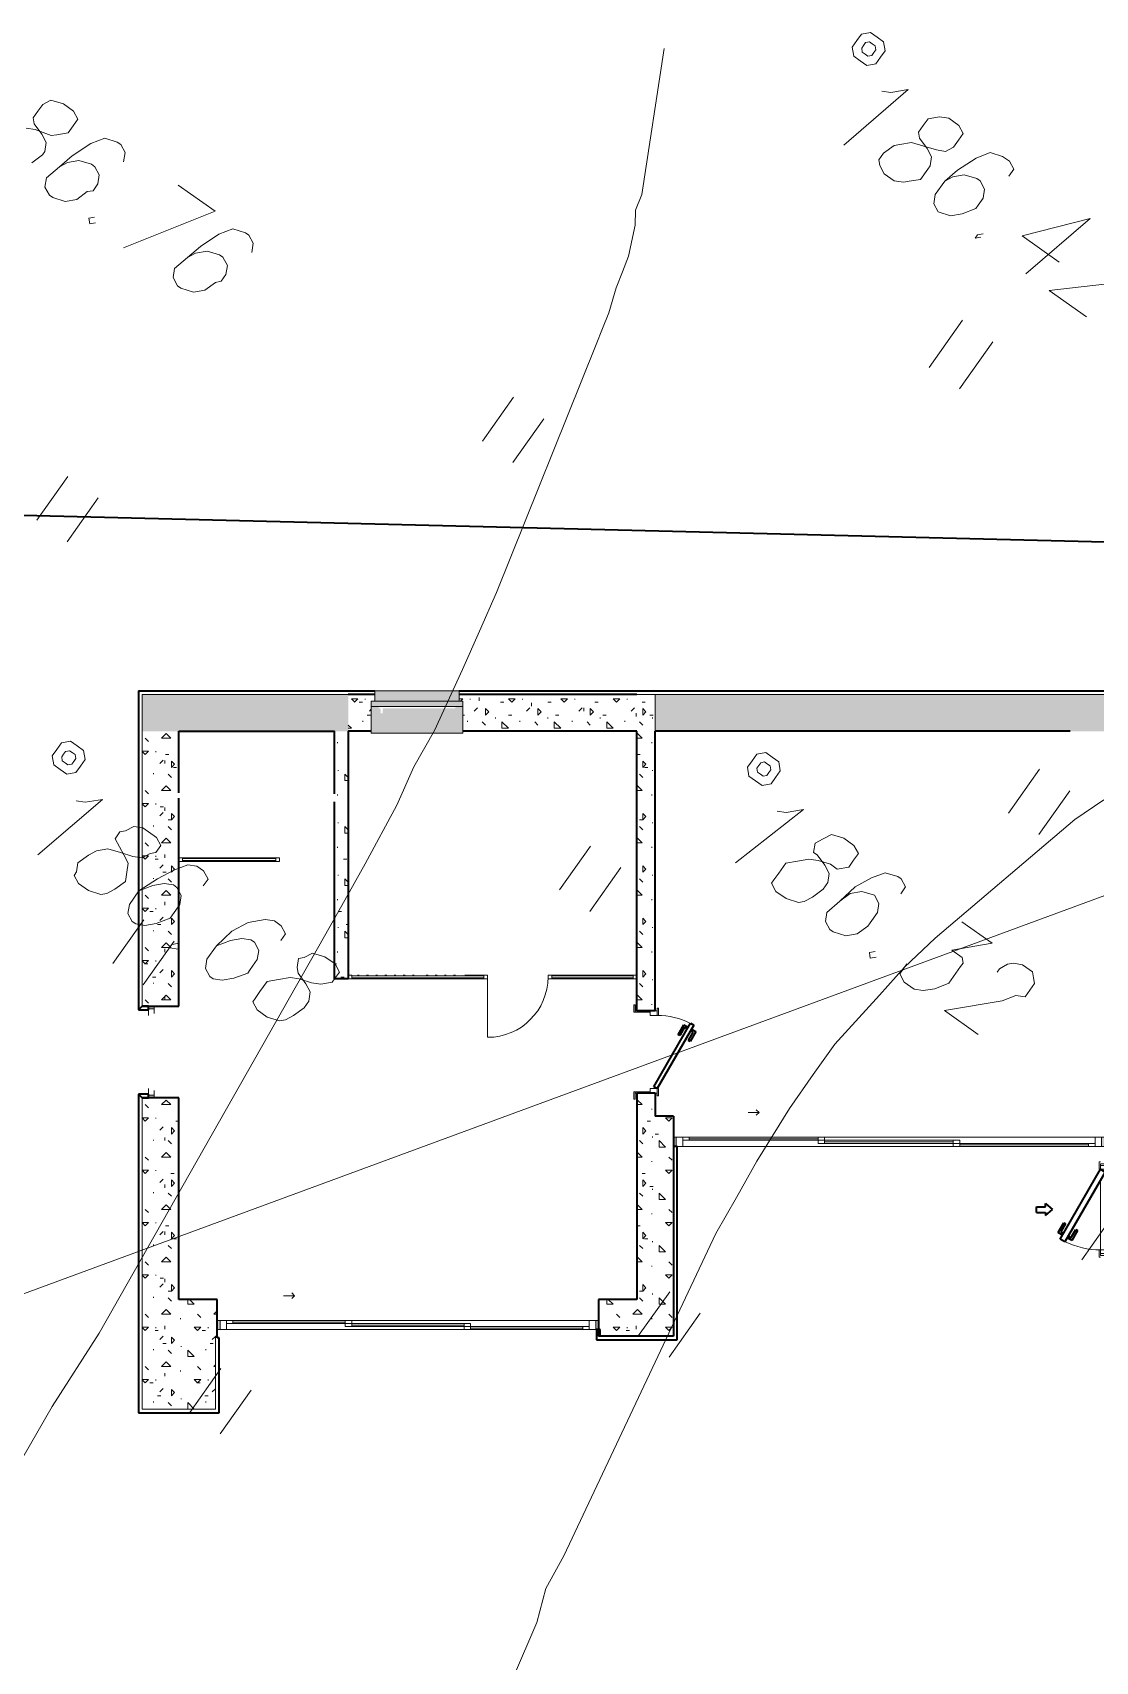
# Model space of a CAD drawing. Header units: millimetres. Extents: x -45570 to 57695, y -24100 to 57483.
# Drawn here: x 5736 to 17336, y 21249 to 39026 of the extents above; entities that cross this region are included whole.
import ezdxf

# ---------------------------------------------------------------- set-up
doc = ezdxf.new("R2010")
doc.units = ezdxf.units.MM
for name, color, linetype, lineweight in [('A-DOOR', 8, 'Continuous', 9), ('A-GLAZ', 8, 'Continuous', 9), ('A-GLAZ-CURT', 8, 'Continuous', 9), ('A-GLAZ-CWMG', 8, 'Continuous', 9), ('A-WALL', 8, 'Continuous', 18), ('A-WALL-PATT', 8, 'Continuous', 9), ('НВК_ГП', 8, 'Continuous', 18), ('НВК_граница', 6, 'Continuous', 35), ('НВК_топо', 9, 'Continuous', 9)]:
    doc.layers.add(name, color=color, linetype=linetype, lineweight=lineweight)
pattern_1 = [(0, (0, 0), (571.5, 571.5), [71.437, -500.062]), (90, (0, 0), (-571.5, 571.5), [71.437, -500.062]), (135, (71.44, 0), (-571.501, 0), [101.028, -707.195]), (0, (71.44, 321.47), (571.5, 571.5), [71.437, -500.062]), (45, (107.16, 285.75), (0, 571.501), [50.514, -757.709]), (135, (107.16, 285.75), (-571.501, 0), [50.514, -757.709]), (0, (285.75, 464.34), (571.5, 571.5), [101.028, -470.472]), (45, (285.75, 464.34), (0, 571.501), [71.437, -736.786]), (135, (386.78, 464.34), (-571.501, 0), [71.437, -736.786]), (90, (392.9, 142.9), (-571.5, 571.5), [71.437, -500.062]), (45, (392.9, 142.88), (0, 571.501), [50.514, -757.709]), (135, (428.62, 178.6), (-571.501, 0), [50.514, -757.709]), (0, (71.44, 142.9), (571.5, 571.5), [35.719, -478.631]), (0, (500.06, 285.75), (571.5, 571.5), [35.719, -478.631]), (90, (321.47, 357.2), (-571.5, 571.5), [35.719, -478.631]), (135, (392.9, 35.7), (-571.501, 0), [50.514, -757.709]), (135, (142.88, 428.62), (-571.501, 0), [50.514, -757.709]), (45, (267.9, 187.52), (0, 571.501), [50.514, -757.709]), (90, (196.45, 71.44), (-571.5, 571.5), [8.93, -562.57]), (90, (223.24, 312.54), (-571.5, 571.5), [8.93, -562.57]), (90, (491.13, 410.77), (-571.5, 571.5), [8.93, -562.57]), (90, (500.06, 107.16), (-571.5, 571.5), [8.93, -562.57])]

# ---------------------------------------------------------------- blocks, each defined once
blk = doc.blocks.new('ТОПО')
at = {"layer": 'НВК_граница'}
blk.add_line((26654, 33235), (-2375, 33955), dxfattribs=at)
blk.add_line((26654, 33235), (-2375, 33955), dxfattribs=at)
at = {"layer": 'НВК_топо'}
for p, q in [((12385, 37259), (12630, 38853)), ((15293, 38403), (14589, 37798)), ((15105, 38371), (15293, 38403)), ((5847, 38241), (5795, 38167)), ((5936, 38288), (5847, 38241)), ((6073, 38247), (5936, 38288)), ((6183, 38169), (6073, 38247)), ((15005, 38386), (15105, 38371)), ((5795, 38167), (5743, 38094)), ((5743, 38094), (5754, 38031)), ((6179, 38007), (6231, 38080)), ((6231, 38080), (6183, 38169)), ((15509, 38085), (15457, 38011)), ((15635, 38106), (15509, 38085)), ((15735, 38091), (15635, 38106)), ((15845, 38013), (15735, 38091)), ((5665, 37983), (5765, 37968)), ((5754, 38031), (5838, 37916)), ((5765, 37968), (5938, 37901)), ((5838, 37916), (5886, 37827)), ((5938, 37901), (6001, 37911)), ((6001, 37911), (6126, 37933)), ((6126, 37933), (6179, 38007)), ((6525, 37872), (6373, 37814)), ((6661, 37831), (6525, 37872)), ((15457, 38011), (15405, 37938)), ((15405, 37938), (15416, 37875)), ((15416, 37875), (15500, 37760)), ((15840, 37850), (15893, 37924)), ((15893, 37924), (15845, 38013)), ((5845, 37691), (5730, 37606)), ((5871, 37728), (5845, 37691)), ((5886, 37827), (5871, 37728)), ((6373, 37814), (6169, 37682)), ((6698, 37805), (6661, 37831)), ((6746, 37716), (6698, 37805)), ((6730, 37616), (6746, 37716)), ((14972, 37637), (15024, 37711)), ((15024, 37711), (15139, 37795)), ((15139, 37795), (15201, 37806)), ((15201, 37806), (15327, 37827)), ((15327, 37827), (15464, 37786)), ((15464, 37786), (15600, 37745)), ((15500, 37760), (15548, 37671)), ((15600, 37745), (15700, 37729)), ((15700, 37729), (15788, 37777)), ((15788, 37777), (15840, 37850)), ((16187, 37716), (16035, 37657)), ((16323, 37674), (16187, 37716)), ((6029, 37561), (5888, 37439)), ((6169, 37682), (6029, 37561)), ((6117, 37608), (6029, 37561)), ((6243, 37630), (6117, 37608)), ((6379, 37588), (6243, 37630)), ((6416, 37562), (6379, 37588)), ((6464, 37473), (6416, 37562)), ((14982, 37574), (14972, 37637)), ((15030, 37485), (14982, 37574)), ((15507, 37535), (15428, 37424)), ((15533, 37571), (15507, 37535)), ((15548, 37671), (15533, 37571)), ((15831, 37526), (15691, 37404)), ((16035, 37657), (15831, 37526)), ((16397, 37622), (16323, 37674)), ((16392, 37460), (16444, 37534)), ((16444, 37534), (16397, 37622)), ((5888, 37439), (5872, 37340)), ((5872, 37340), (5920, 37251)), ((6396, 37300), (6449, 37374)), ((6449, 37374), (6464, 37473)), ((7324, 37362), (7728, 37076)), ((15140, 37407), (15030, 37485)), ((15240, 37392), (15140, 37407)), ((15303, 37403), (15240, 37392)), ((15428, 37424), (15303, 37403)), ((15691, 37404), (15586, 37257)), ((15779, 37452), (15691, 37404)), ((15905, 37473), (15779, 37452)), ((16041, 37432), (15905, 37473)), ((16078, 37406), (16041, 37432)), ((16126, 37317), (16078, 37406)), ((5920, 37251), (5957, 37225)), ((5957, 37225), (6093, 37184)), ((6093, 37184), (6219, 37205)), ((6219, 37205), (6334, 37290)), ((6334, 37290), (6396, 37300)), ((12318, 37086), (12385, 37259)), ((15586, 37257), (15571, 37158)), ((15571, 37158), (15619, 37069)), ((16058, 37144), (16111, 37218)), ((16111, 37218), (16126, 37317)), ((6413, 37012), (6351, 37001)), ((6351, 37001), (6361, 36939)), ((7728, 37076), (6729, 36678)), ((12313, 36923), (12318, 37086)), ((15619, 37069), (15755, 37027)), ((15755, 37027), (15881, 37049)), ((15881, 37049), (16032, 37107)), ((16032, 37107), (16058, 37144)), ((17280, 36998), (16537, 36806)), ((16575, 36392), (17280, 36998)), ((6361, 36939), (6424, 36949)), ((7771, 36824), (7568, 36692)), ((7923, 36883), (7771, 36824)), ((8059, 36841), (7923, 36883)), ((8096, 36815), (8059, 36841)), ((8144, 36726), (8096, 36815)), ((12241, 36587), (12313, 36923)), ((16049, 36819), (16023, 36782)), ((16112, 36830), (16049, 36819)), ((16537, 36806), (16941, 36519)), ((7568, 36692), (7427, 36571)), ((7641, 36640), (7515, 36619)), ((7777, 36599), (7641, 36640)), ((8128, 36627), (8144, 36726)), ((16023, 36782), (16086, 36793)), ((7286, 36450), (7270, 36351)), ((7427, 36571), (7286, 36450)), ((7515, 36619), (7427, 36571)), ((7814, 36573), (7777, 36599)), ((7862, 36484), (7814, 36573)), ((7847, 36385), (7862, 36484)), ((12174, 36414), (12241, 36587)), ((7270, 36351), (7318, 36262)), ((7617, 36216), (7732, 36300)), ((7732, 36300), (7795, 36311)), ((7795, 36311), (7847, 36385)), ((12107, 36241), (12174, 36414)), ((17435, 36280), (16833, 36210)), ((7318, 36262), (7355, 36236)), ((7355, 36236), (7491, 36194)), ((7491, 36194), (7617, 36216)), ((12024, 35968), (12107, 36241)), ((16833, 36210), (17237, 35923)), ((11957, 35795), (12024, 35968)), ((11889, 35622), (11957, 35795)), ((15521, 35371), (15886, 35886)), ((10801, 32914), (11889, 35622)), ((15853, 35136), (16217, 35652)), ((10647, 34568), (10986, 35047)), ((10978, 34334), (11317, 34812)), ((5784, 33703), (6122, 34182)), ((6115, 33469), (6453, 33947)), ((10614, 32494), (10801, 32914)), ((10428, 32074), (10614, 32494)), ((-1199, 22743), (24866, 32347)), ((10122, 31407), (10428, 32074)), ((9898, 31013), (10122, 31407)), ((9711, 30593), (9898, 31013)), ((16387, 30507), (16725, 30986)), ((6499, 30657), (5795, 30052)), ((6211, 30640), (6311, 30625)), ((6311, 30625), (6499, 30657)), ((9368, 29952), (9711, 30593)), ((16718, 30273), (17056, 30751)), ((17110, 30437), (17429, 30653)), ((14149, 30545), (13408, 29965)), ((13861, 30528), (13961, 30512)), ((13961, 30512), (14149, 30545)), ((15586, 29142), (17110, 30437)), ((6689, 30302), (6637, 30228)), ((6637, 30228), (6685, 30139)), ((6752, 30313), (6689, 30302)), ((6841, 30360), (6752, 30313)), ((6941, 30345), (6841, 30360)), ((7088, 30241), (6941, 30345)), ((7135, 30152), (7088, 30241)), ((14365, 30226), (14277, 30178)), ((14454, 30273), (14365, 30226)), ((14591, 30232), (14454, 30273)), ((14701, 30154), (14591, 30232)), ((6230, 29964), (6345, 30049)), ((6345, 30049), (6434, 30096)), ((6434, 30096), (6559, 30118)), ((6559, 30118), (6696, 30077)), ((6685, 30139), (6733, 30051)), ((6696, 30077), (6832, 30035)), ((6733, 30051), (6780, 29962)), ((6932, 30020), (7021, 30068)), ((7021, 30068), (7083, 30078)), ((7083, 30078), (7135, 30152)), ((11486, 29668), (11825, 30147)), ((14277, 30178), (14261, 30079)), ((14261, 30079), (14298, 30053)), ((14298, 30053), (14382, 29938)), ((14697, 29992), (14749, 30065)), ((14749, 30065), (14701, 30154)), ((6215, 29865), (6230, 29964)), ((6780, 29962), (6765, 29862)), ((6832, 30035), (6932, 30020)), ((7278, 29885), (7100, 29790)), ((7430, 29944), (7278, 29885)), ((7529, 29928), (7430, 29944)), ((7603, 29876), (7529, 29928)), ((7651, 29787), (7603, 29876)), ((9145, 29558), (9368, 29952)), ((11817, 29434), (12156, 29912)), ((13880, 29852), (13958, 29962)), ((13958, 29962), (14084, 29984)), ((14084, 29984), (14209, 30005)), ((14209, 30005), (14309, 29990)), ((14309, 29990), (14445, 29949)), ((14382, 29938), (14430, 29849)), ((14445, 29949), (14519, 29897)), ((14519, 29897), (14644, 29918)), ((14644, 29918), (14697, 29992)), ((6189, 29828), (6215, 29865)), ((6236, 29739), (6189, 29828)), ((6347, 29661), (6236, 29739)), ((6750, 29762), (6635, 29678)), ((6765, 29862), (6750, 29762)), ((7100, 29790), (6897, 29658)), ((7048, 29717), (6897, 29658)), ((7174, 29738), (7048, 29717)), ((7274, 29723), (7174, 29738)), ((7310, 29697), (7274, 29723)), ((7358, 29608), (7310, 29697)), ((7599, 29714), (7651, 29787)), ((13802, 29741), (13828, 29778)), ((13849, 29653), (13802, 29741)), ((13828, 29778), (13880, 29852)), ((14415, 29749), (14363, 29676)), ((14430, 29849), (14415, 29749)), ((14714, 29704), (14547, 29546)), ((14891, 29799), (14714, 29704)), ((15043, 29857), (14891, 29799)), ((15179, 29816), (15043, 29857)), ((15216, 29790), (15179, 29816)), ((15212, 29627), (15264, 29701)), ((15264, 29701), (15216, 29790)), ((6483, 29620), (6347, 29661)), ((6546, 29631), (6483, 29620)), ((6635, 29678), (6546, 29631)), ((6793, 29511), (6777, 29412)), ((6897, 29658), (6793, 29511)), ((7343, 29508), (7358, 29608)), ((8921, 29164), (9145, 29558)), ((13960, 29574), (13849, 29653)), ((14096, 29533), (13960, 29574)), ((14159, 29544), (14096, 29533)), ((14248, 29591), (14159, 29544)), ((14363, 29676), (14248, 29591)), ((14547, 29546), (14406, 29424)), ((14661, 29630), (14547, 29546)), ((14787, 29651), (14661, 29630)), ((14924, 29610), (14787, 29651)), ((14971, 29521), (14924, 29610)), ((14956, 29422), (14971, 29521)), ((6612, 28866), (6950, 29344)), ((6777, 29412), (6825, 29323)), ((7087, 29303), (7239, 29361)), ((7239, 29361), (7265, 29398)), ((7265, 29398), (7343, 29508)), ((8276, 29345), (8088, 29313)), ((8376, 29330), (8276, 29345)), ((14406, 29424), (14390, 29325)), ((14878, 29311), (14956, 29422)), ((6462, 24831), (8921, 29164)), ((6825, 29323), (6862, 29297)), ((6862, 29297), (6961, 29281)), ((6961, 29281), (7087, 29303)), ((7910, 29217), (7743, 29060)), ((8088, 29313), (7910, 29217)), ((8449, 29278), (8376, 29330)), ((8445, 29115), (8497, 29189)), ((8497, 29189), (8449, 29278)), ((14390, 29325), (14438, 29236)), ((14438, 29236), (14475, 29210)), ((14475, 29210), (14611, 29169)), ((14611, 29169), (14737, 29190)), ((14737, 29190), (14852, 29275)), ((14852, 29275), (14878, 29311)), ((15878, 29321), (16209, 29087)), ((6943, 28632), (7282, 29110)), ((7256, 29073), (7230, 29036)), ((7230, 29036), (7329, 29021)), ((7318, 29084), (7256, 29073)), ((7743, 29060), (7639, 28912)), ((7895, 29118), (7743, 29060)), ((8020, 29139), (7895, 29118)), ((8120, 29124), (8020, 29139)), ((8157, 29098), (8120, 29124)), ((8204, 29009), (8157, 29098)), ((8189, 28910), (8204, 29009)), ((8791, 28980), (8702, 28933)), ((8927, 28939), (8791, 28980)), ((14931, 28997), (14869, 28986)), ((14869, 28986), (14879, 28924)), ((15252, 28826), (15586, 29142)), ((16209, 29087), (15770, 29011)), ((15770, 29011), (15880, 28933)), ((7639, 28912), (7623, 28813)), ((7623, 28813), (7671, 28724)), ((8085, 28762), (8111, 28799)), ((8111, 28799), (8189, 28910)), ((8639, 28922), (8624, 28822)), ((8624, 28822), (8635, 28760)), ((8702, 28933), (8639, 28922)), ((9038, 28861), (8927, 28939)), ((9085, 28772), (9038, 28861)), ((14879, 28924), (14942, 28934)), ((14981, 28521), (15252, 28826)), ((15226, 28789), (15278, 28862)), ((15865, 28834), (15787, 28723)), ((15891, 28870), (15865, 28834)), ((15880, 28933), (15891, 28870)), ((16263, 28773), (16289, 28809)), ((16289, 28809), (16378, 28857)), ((16378, 28857), (16441, 28868)), ((16441, 28868), (16541, 28852)), ((16541, 28852), (16651, 28774)), ((7671, 28724), (7708, 28698)), ((7708, 28698), (7807, 28683)), ((7807, 28683), (7933, 28704)), ((7933, 28704), (8085, 28762)), ((8217, 28559), (8295, 28669)), ((8295, 28669), (8420, 28691)), ((8420, 28691), (8546, 28712)), ((8546, 28712), (8646, 28697)), ((8635, 28760), (8719, 28645)), ((8646, 28697), (8782, 28656)), ((8719, 28645), (8767, 28556)), ((8782, 28656), (8882, 28640)), ((8882, 28640), (9007, 28662)), ((9007, 28662), (9033, 28699)), ((9033, 28699), (9085, 28772)), ((15200, 28752), (15226, 28789)), ((15247, 28663), (15200, 28752)), ((15358, 28585), (15247, 28663)), ((15735, 28650), (15583, 28591)), ((15787, 28723), (15735, 28650)), ((16672, 28649), (16620, 28575)), ((16651, 28774), (16662, 28711)), ((16662, 28711), (16672, 28649)), ((8139, 28448), (8165, 28485)), ((8186, 28359), (8139, 28448)), ((8165, 28485), (8217, 28559)), ((8752, 28456), (8699, 28383)), ((8767, 28556), (8752, 28456)), ((14491, 27984), (14981, 28521)), ((15457, 28570), (15358, 28585)), ((15583, 28591), (15457, 28570)), ((16317, 28458), (15689, 28351)), ((16469, 28517), (16317, 28458)), ((16568, 28501), (16469, 28517)), ((16620, 28575), (16568, 28501)), ((8296, 28281), (8186, 28359)), ((8433, 28240), (8296, 28281)), ((8585, 28298), (8496, 28251)), ((8699, 28383), (8585, 28298)), ((15689, 28351), (16057, 28091)), ((8496, 28251), (8433, 28240)), ((14256, 27653), (14491, 27984)), ((13996, 27285), (14256, 27653)), ((13642, 26707), (13996, 27285)), ((13419, 26313), (13642, 26707)), ((13195, 25919), (13419, 26313)), ((17189, 25633), (17527, 26111)), ((11534, 22402), (13195, 25919)), ((12351, 24805), (12690, 25283)), ((12683, 24570), (13021, 25049)), ((5952, 24032), (6462, 24831)), ((7451, 23966), (7790, 24444)), ((7782, 23731), (8121, 24210)), ((5479, 23208), (5952, 24032)), ((11337, 22044), (11534, 22402)), ((11239, 21672), (11337, 22044)), ((10985, 21079), (11239, 21672))]:
    blk.add_line(p, q, dxfattribs=at)
for points in [[(14733, 38938), (14682, 38867), (14699, 38768), (14770, 38718)], [(14953, 38976), (14882, 39026), (14783, 39009), (14733, 38938)], [(14990, 38756), (15041, 38827), (15024, 38925), (14953, 38976)], [(14770, 38718), (14842, 38668), (14940, 38685), (14990, 38756)], [(14806, 38886), (14785, 38855), (14792, 38813), (14823, 38792)], [(14901, 38902), (14870, 38924), (14828, 38916), (14806, 38886)], [(14823, 38792), (14853, 38770), (14895, 38777), (14917, 38808)], [(14917, 38808), (14938, 38838), (14931, 38880), (14901, 38902)], [(6222, 31240), (6151, 31291), (6052, 31274), (6002, 31203)], [(6002, 31203), (5951, 31131), (5968, 31033), (6039, 30983)], [(6075, 31150), (6054, 31120), (6061, 31078), (6091, 31056)], [(6170, 31167), (6139, 31188), (6097, 31181), (6075, 31150)], [(6186, 31072), (6207, 31103), (6200, 31145), (6170, 31167)], [(6259, 31020), (6310, 31091), (6293, 31190), (6222, 31240)], [(13809, 31117), (13738, 31167), (13639, 31150), (13589, 31079)], [(13846, 30897), (13897, 30968), (13880, 31066), (13809, 31117)], [(6039, 30983), (6111, 30932), (6209, 30949), (6259, 31020)], [(6091, 31056), (6122, 31035), (6164, 31042), (6186, 31072)], [(13589, 31079), (13539, 31008), (13555, 30910), (13626, 30859)], [(13662, 31027), (13641, 30997), (13648, 30954), (13679, 30933)], [(13757, 31043), (13726, 31065), (13684, 31057), (13662, 31027)], [(13679, 30933), (13709, 30911), (13751, 30918), (13773, 30949)], [(13773, 30949), (13794, 30979), (13787, 31022), (13757, 31043)], [(13626, 30859), (13698, 30809), (13796, 30826), (13846, 30897)]]:
    blk.add_lwpolyline(points, dxfattribs=at)
blk = doc.blocks.new('INT 19 Дверь межкомнатная одностворчатая - 900 х 2370 _800_ Глухое Л-НАР-2537697-Планировочное решение')
at = {"layer": 'A-DOOR', "lineweight": 35}
for p, q in [((-250, 495), (-222, 543)), ((-222, 543), (-114, 480)), ((-313, 485), (-293, 520)), ((380, 85), (-313, 485)), ((-297, 413), (-270, 460)), ((-189, 350), (-297, 413)), ((-293, 520), (400, 120)), ((-252, 450), (-270, 420)), ((-270, 420), (-179, 368)), ((-215, 515), (-232, 485)), ((-124, 463), (-215, 515)), ((-179, 368), (-189, 350)), ((-114, 480), (-124, 463)), ((400, 120), (380, 85))]:
    blk.add_line(p, q, dxfattribs=at)
at = {"layer": 'A-DOOR'}
for p, q in [((-400, 135), (-480, 135)), ((-480, 135), (-480, 120)), ((-480, 120), (-400, 120)), ((-400, 120), (-450, 120)), ((-450, 120), (-450, 100)), ((-435, 45), (-450, 45)), ((-450, 45), (-400, 45)), ((-435, -120), (-435, 45)), ((-400, 120), (-400, 135)), ((-400, 45), (-400, 120)), ((480, 135), (400, 135)), ((400, 135), (400, 120)), ((400, 120), (480, 120)), ((450, 120), (400, 120)), ((400, 120), (400, 45)), ((400, 45), (450, 45)), ((450, 45), (435, 45)), ((435, 45), (435, -120)), ((450, 100), (450, 120)), ((480, 120), (480, 135)), ((-435, -120), (-515, -120)), ((-515, -120), (-515, -135)), ((-515, -135), (-435, -135)), ((-450, -100), (-450, -120)), ((-450, -120), (-435, -120)), ((-435, -135), (-435, -120)), ((435, -120), (450, -120)), ((515, -120), (435, -120)), ((435, -120), (435, -135)), ((435, -135), (515, -135)), ((450, -120), (450, -100)), ((515, -135), (515, -120))]:
    blk.add_line(p, q, dxfattribs=at)
blk.add_arc((400, 120), 800, 152.873, 180, dxfattribs=at)
blk = doc.blocks.new('Прямоугольный импост - Прямоугольный импост чёрный-2615209-Планировочное решение')
at = {"layer": 'A-GLAZ-CWMG', "lineweight": 20}
for p, q in [((-40, 20), (0, 20)), ((-40, -20), (-40, 20)), ((0, 20), (0, -20)), ((0, -20), (-40, -20))]:
    blk.add_line(p, q, dxfattribs=at)
blk = doc.blocks.new('Системная панель - С остеклением-2654727-Планировочное решение')
at = {"layer": 'A-GLAZ-CURT'}
for p, q in [((510, 10), (-510, 10)), ((-510, 10), (-510, -10)), ((510, -10), (510, 10)), ((-510, -10), (510, -10))]:
    blk.add_line(p, q, dxfattribs=at)
blk = doc.blocks.new('Прямоугольный импост - Прямоугольный импост чёрный-2654726-Планировочное решение')
at = {"layer": 'A-GLAZ-CWMG'}
for p, q in [((2408, 9693), (3428, 9693)), ((2408, 9653), (3428, 9653))]:
    blk.add_line(p, q, dxfattribs=at)
blk = doc.blocks.new('Прямоугольный импост - Прямоугольный импост чёрный-2615211-Планировочное решение')
at = {"layer": 'A-GLAZ-CWMG', "lineweight": 20}
for p, q in [((0, 20), (-40, 20)), ((-40, 20), (-40, -20)), ((0, -20), (0, 20)), ((-40, -20), (0, -20))]:
    blk.add_line(p, q, dxfattribs=at)
blk = doc.blocks.new('Системная панель - С остеклением-2842995-Планировочное решение')
at = {"layer": 'A-GLAZ-CURT'}
for p, q in [((445, 10), (-445, 10)), ((-445, 10), (-445, -10)), ((445, -10), (445, 10)), ((-445, -10), (445, -10))]:
    blk.add_line(p, q, dxfattribs=at)
blk = doc.blocks.new('Прямоугольный импост - Прямоугольный импост чёрный-2616527-Планировочное решение')
at = {"layer": 'A-GLAZ-CWMG'}
for p, q in [((6438, 8413), (7328, 8413)), ((6438, 8373), (7328, 8373))]:
    blk.add_line(p, q, dxfattribs=at)
blk = doc.blocks.new('Прямоугольный импост - Прямоугольный импост чёрный-2616538-Планировочное решение')
at = {"layer": 'A-GLAZ-CWMG', "lineweight": 20}
for p, q in [((-40, 20), (0, 20)), ((-40, -20), (-40, 20)), ((0, 20), (0, -20)), ((0, -20), (-40, -20))]:
    blk.add_line(p, q, dxfattribs=at)
blk = doc.blocks.new('Системная панель - С остеклением-2842997-Планировочное решение')
at = {"layer": 'A-GLAZ-CURT'}
for p, q in [((720, 10), (-720, 10)), ((-720, 10), (-720, -10)), ((720, -10), (720, 10)), ((-720, -10), (720, -10))]:
    blk.add_line(p, q, dxfattribs=at)
blk = doc.blocks.new('Прямоугольный импост - Прямоугольный импост чёрный-2616275-Планировочное решение')
at = {"layer": 'A-GLAZ-CWMG'}
for p, q in [((4258, 8373), (5698, 8373)), ((4318, 8413), (4338, 8413)), ((4418, 8413), (4438, 8413)), ((4518, 8413), (4538, 8413)), ((4618, 8413), (4638, 8413)), ((4718, 8413), (4738, 8413)), ((4818, 8413), (4838, 8413)), ((4918, 8413), (4938, 8413)), ((5068, 8413), (5088, 8413)), ((5168, 8413), (5188, 8413)), ((5268, 8413), (5288, 8413)), ((5368, 8413), (5388, 8413)), ((5468, 8413), (5469, 8413)), ((5489, 8413), (5698, 8413))]:
    blk.add_line(p, q, dxfattribs=at)
blk = doc.blocks.new('Прямоугольный импост - Прямоугольный импост чёрный-2616512-Планировочное решение')
at = {"layer": 'A-GLAZ-CWMG', "lineweight": 20}
for p, q in [((-20, 20), (20, 20)), ((-20, -20), (-20, 20)), ((20, 20), (20, -20)), ((20, -20), (-20, -20))]:
    blk.add_line(p, q, dxfattribs=at)
blk = doc.blocks.new('Дверь-Витраж-Одинарная-Остекление - Дверь-Витраж-Одинарная-Остекление-2616588-Планировочное решение')
at = {"layer": 'A-DOOR', "lineweight": 20}
blk.add_line((330, 20), (330, 660), dxfattribs=at)
at = {"layer": 'A-DOOR'}
blk.add_arc((330, 0), 660, 90, 180, dxfattribs=at)
blk = doc.blocks.new('Прямоугольный импост - Прямоугольный импост чёрный-2616543-Планировочное решение')
at = {"layer": 'A-GLAZ-CWMG', "lineweight": 20}
for p, q in [((0, 20), (-40, 20)), ((-40, 20), (-40, -20)), ((0, -20), (0, 20)), ((-40, -20), (0, -20))]:
    blk.add_line(p, q, dxfattribs=at)
blk = doc.blocks.new('INT 20 Окно раздвижное 3ст - INT 20 Окно раздвижное 3ст 4160-2750-2859542-Планировочное решение')
at = {"layer": 'A-GLAZ'}
h = blk.add_hatch(color=256, dxfattribs=at)
h.paths.add_polyline_path([(-2060, 130), (-2080, 130), (-2080, 30), (-2050, 30), (-2050, 130)])
h.paths.add_polyline_path([(2050, 130), (2050, 30), (2080, 30), (2080, 130)])
for p, q in [((-2080, 30), (-2050, 30)), ((-2050, 130), (-2060, 130)), ((-1980, 130), (-2050, 130)), ((-2050, 130), (-2050, 30)), ((-1980, 130), (-2050, 130)), ((-2050, 130), (-2050, 30)), ((-2050, 30), (613, 30)), ((-2050, 30), (-1980, 30)), ((-1910, 130), (-1980, 130)), ((-1980, 130), (-1980, 97)), ((-1980, 97), (-1910, 97)), ((-1980, 30), (-1980, 97)), ((-1910, 97), (-1910, 130)), ((-683, 130), (-1910, 130)), ((-1910, 130), (-1910, 97)), ((-1910, 113), (-683, 113)), ((-1910, 97), (-683, 97)), ((-613, 130), (-683, 130)), ((-683, 130), (-683, 97)), ((-683, 97), (-683, 130)), ((-613, 97), (-683, 97)), ((-683, 97), (-683, 63)), ((-683, 97), (-613, 97)), ((-683, 63), (-613, 63)), ((-613, 97), (-613, 130)), ((2050, 130), (-613, 130)), ((-613, 63), (-613, 97)), ((613, 97), (-613, 97)), ((-613, 97), (-613, 63)), ((-613, 80), (613, 80)), ((-613, 63), (613, 63)), ((683, 97), (613, 97)), ((613, 97), (613, 63)), ((613, 63), (613, 97)), ((613, 63), (683, 63)), ((683, 63), (613, 63)), ((613, 63), (613, 30)), ((613, 30), (683, 30)), ((683, 63), (683, 97)), ((683, 30), (683, 63)), ((1910, 63), (683, 63)), ((683, 63), (683, 30)), ((683, 47), (1910, 47)), ((683, 30), (1910, 30)), ((1980, 63), (1910, 63)), ((1910, 63), (1910, 30)), ((1910, 30), (1910, 63)), ((1910, 30), (1980, 30)), ((1980, 130), (1980, 63)), ((2050, 130), (1980, 130)), ((1980, 30), (1980, 63)), ((1980, 30), (2050, 30)), ((1980, 30), (2050, 30)), ((2050, 30), (2050, 130)), ((2050, 30), (2050, 130)), ((2080, 130), (2050, 130)), ((2050, 30), (2080, 30))]:
    blk.add_line(p, q, dxfattribs=at)
at = {"layer": 'A-GLAZ', "lineweight": 9}
for q in [(1267, -210), (1267, -270), (1357, -240)]:
    blk.add_line((1237, -240), q, dxfattribs=at)
blk = doc.blocks.new('INT 20 Окно раздвижное 3ст - INT 20 Окно раздвижное 3ст 4700-2750-2859571-Планировочное решение')
at = {"layer": 'A-GLAZ'}
h = blk.add_hatch(color=256, dxfattribs=at)
h.paths.add_polyline_path([(-2350, 130), (-2350, 30), (-2320, 30), (-2320, 130)])
h.paths.add_polyline_path([(2350, 130), (2320, 130), (2320, 30), (2350, 30)])
for p, q in [((-2320, 130), (-2350, 130)), ((-2350, 30), (-2320, 30)), ((-2250, 130), (-2320, 130)), ((-2320, 130), (-2320, 30)), ((-2250, 130), (-2320, 130)), ((-2320, 130), (-2320, 30)), ((-2320, 30), (703, 30)), ((-2320, 30), (-2250, 30)), ((-2180, 130), (-2250, 130)), ((-2250, 130), (-2250, 97)), ((-2250, 97), (-2180, 97)), ((-2250, 30), (-2250, 97)), ((-2180, 97), (-2180, 130)), ((-773, 130), (-2180, 130)), ((-2180, 130), (-2180, 97)), ((-2180, 113), (-773, 113)), ((-2180, 97), (-773, 97)), ((-703, 130), (-773, 130)), ((-773, 130), (-773, 97)), ((-773, 97), (-773, 130)), ((-703, 97), (-773, 97)), ((-773, 97), (-773, 63)), ((-773, 97), (-703, 97)), ((-773, 63), (-703, 63)), ((-703, 97), (-703, 130)), ((2310, 130), (-703, 130)), ((-703, 63), (-703, 97)), ((703, 97), (-703, 97)), ((-703, 97), (-703, 63)), ((-703, 80), (703, 80)), ((-703, 63), (703, 63)), ((773, 97), (703, 97)), ((703, 97), (703, 63)), ((703, 63), (703, 97)), ((703, 63), (773, 63)), ((773, 63), (703, 63)), ((703, 63), (703, 30)), ((703, 30), (773, 30)), ((773, 63), (773, 97)), ((773, 30), (773, 63)), ((2180, 63), (773, 63)), ((773, 63), (773, 30)), ((773, 47), (2180, 47)), ((773, 30), (2180, 30)), ((2250, 63), (2180, 63)), ((2180, 63), (2180, 30)), ((2180, 30), (2180, 63)), ((2180, 30), (2250, 30)), ((2250, 130), (2250, 63)), ((2310, 130), (2250, 130)), ((2250, 30), (2250, 63)), ((2250, 30), (2320, 30)), ((2250, 30), (2320, 30)), ((2320, 30), (2320, 130)), ((2320, 30), (2320, 130)), ((2320, 30), (2350, 30))]:
    blk.add_line(p, q, dxfattribs=at)
at = {"layer": 'A-GLAZ', "lineweight": 9}
for q in [(1447, -210), (1447, -270), (1537, -240)]:
    blk.add_line((1417, -240), q, dxfattribs=at)
blk = doc.blocks.new('INT 20 Окно Прямоугольник 1ст - INT 20 Окно Прямоугольник 1ст 800-500h-2859707-Планировочное решение')
at = {"layer": 'A-GLAZ'}
blk.add_hatch(color=256, dxfattribs=at).paths.add_polyline_path([(500, 70), (500, 130), (-500, 130), (-500, 70), (138, 70)])
for p, q in [((-500, 130), (500, 130)), ((-500, 70), (-500, 130)), ((500, 70), (-500, 70)), ((500, 130), (500, 70))]:
    blk.add_line(p, q, dxfattribs=at)
blk = doc.blocks.new('INT 20 Подоконник - Подоконник внутри-2828784-Планировочное решение')
at = {"layer": 'A-GLAZ'}
blk.add_hatch(color=256, dxfattribs=at).paths.add_polyline_path([(450, -290), (450, 0), (370, 0), (370, -20), (-420, -20), (-420, -30), (-425, -30), (-425, -75), (-445, -75), (-445, -30), (-450, -30), (-450, -20), (-470, -20), (-470, 0), (-550, 0), (-550, -290), (88, -290)])
for p, q in [((-550, 0), (-550, -280)), ((450, -280), (450, 0)), ((-550, -280), (-550, -290)), ((-550, -290), (450, -290)), ((450, -290), (450, -280))]:
    blk.add_line(p, q, dxfattribs=at)
blk = doc.blocks.new('INT 20 Подоконник - Подоконник снаружи-2855549-Планировочное решение')
at = {"layer": 'A-GLAZ'}
blk.add_hatch(color=256, dxfattribs=at).paths.add_polyline_path([(-510, 0), (410, 0), (410, 110), (-510, 110), (-510, 100)])
for p, q in [((410, 110), (-510, 110)), ((-510, 110), (-510, 100)), ((-510, 100), (-510, 0)), ((410, 100), (410, 110)), ((410, 0), (410, 100))]:
    blk.add_line(p, q, dxfattribs=at)
blk = doc.blocks.new('INT 20 Окно Прямоугольник 1ст - INT 20 Окно Прямоугольник 1ст 800-2750h-V6-Планировочное решение')
at = {"layer": 'A-GLAZ'}
h = blk.add_hatch(color=256, dxfattribs=at)
h.paths.add_polyline_path([(-500, 130), (-500, 70), (-470, 70), (-470, 130)])
h.paths.add_polyline_path([(470, 70), (500, 70), (500, 130), (470, 130)])
for p, q in [((-500, 70), (-470, 70)), ((-470, 130), (-470, 70)), ((-470, 70), (-420, 70)), ((-400, 130), (-460, 130)), ((460, 130), (400, 130)), ((420, 70), (470, 70)), ((470, 70), (470, 130)), ((470, 70), (500, 70))]:
    blk.add_line(p, q, dxfattribs=at)
blk = doc.blocks.new('INT 20 Откосы окон снаружи Прямоугольник - INT 20 Откосы окон снаружи Прямоугольник-2855585-Планировочное решение')
at = {"layer": 'A-WALL', "lineweight": 35}
for p, q in [((-477, 30), (-517, -10)), ((-477, -80), (-477, 30)), ((483, -10), (443, 30)), ((443, 30), (443, -80)), ((-517, -10), (-517, -80)), ((-517, -80), (-477, -80)), ((443, -80), (483, -80)), ((483, -80), (483, -10))]:
    blk.add_line(p, q, dxfattribs=at)
blk = doc.blocks.new('INT 19 Дверь входная одностворчатая с остеклением - 1000 х 2480 ОС-Сверху-2841500-Планировочное решение')
at = {"layer": 'A-DOOR', "lineweight": 35}
for p, q in [((-30, 940), (-30, 842)), ((-30, 940), (0, 940)), ((0, 940), (30, 940)), ((30, 940), (30, 842)), ((-65, 842), (0, 764)), ((-30, 842), (-65, 842)), ((65, 842), (0, 764)), ((30, 842), (65, 842)), ((-352, 628), (-322, 680)), ((410, 188), (-352, 628)), ((-336, 555), (-309, 603)), ((-228, 493), (-336, 555)), ((-322, 680), (440, 240)), ((-291, 593), (-309, 563)), ((-309, 563), (-218, 510)), ((-279, 655), (-251, 703)), ((-244, 675), (-261, 645)), ((-251, 703), (-143, 640)), ((-153, 623), (-244, 675)), ((-143, 640), (-153, 623)), ((-218, 510), (-228, 493)), ((440, 240), (410, 188))]:
    blk.add_line(p, q, dxfattribs=at)
at = {"layer": 'A-DOOR'}
for p, q in [((-440, 255), (-520, 255)), ((-520, 255), (-520, 240)), ((-500, 240), (-480, 240)), ((-500, 240), (-500, 160)), ((-500, 240), (-480, 240)), ((-480, 160), (-480, 240)), ((-480, 240), (-440, 240)), ((-440, 240), (-480, 240)), ((-480, 240), (-480, 160)), ((-440, 240), (-440, 255)), ((-440, 180), (-440, 240)), ((-440, 240), (320, 240)), ((-420, 180), (-440, 180)), ((-420, 160), (-420, 180)), ((-420, 180), (420, 180)), ((440, 180), (420, 180)), ((420, 180), (420, 160)), ((520, 255), (440, 255)), ((440, 255), (440, 240)), ((480, 240), (440, 240)), ((480, 240), (440, 240)), ((440, 240), (440, 180)), ((480, 240), (500, 240)), ((480, 240), (500, 240)), ((480, 160), (480, 240)), ((480, 160), (480, 240)), ((500, 240), (500, 160)), ((520, 240), (520, 255)), ((-500, 160), (-480, 160)), ((-480, 160), (-500, 160)), ((-440, 160), (-480, 160)), ((-480, 160), (-420, 160)), ((-470, -220), (-470, 160)), ((-420, 160), (420, 160)), ((420, 160), (480, 160)), ((440, 160), (480, 160)), ((470, 160), (470, -220)), ((480, 160), (500, 160)), ((500, 160), (480, 160)), ((-548, -220), (-550, -220)), ((-550, -235), (-548, -235)), ((-470, -220), (-530, -220)), ((-530, -235), (-470, -235)), ((-500, -200), (-500, -220)), ((-500, -220), (-470, -220)), ((-470, -235), (-470, -220)), ((470, -220), (500, -220)), ((550, -220), (470, -220)), ((470, -220), (470, -235)), ((470, -235), (550, -235)), ((500, -220), (500, -200)), ((550, -235), (550, -220))]:
    blk.add_line(p, q, dxfattribs=at)
blk.add_arc((440, 240), 880, 153.9137, 180, dxfattribs=at)
blk = doc.blocks.new('БАНЯ_АР')
at = {"layer": 'A-WALL-PATT', "lineweight": 9}
h = blk.add_hatch(dxfattribs=at)
h.set_pattern_fill('FP_1', color=256, style=0, pattern_type=2)
h.set_pattern_definition(pattern_1)
h.paths.add_polyline_path([(14393, 11073), (17868, 11073), (17868, 11473), (12868, 11473), (12868, 11073), (14315, 11073)])
h.paths.add_polyline_path([(12668, 11073), (12668, 11473), (7568, 11473), (7568, 11073), (12598, 11073)])
h.paths.add_polyline_path([(4218, 11073), (4218, 11473), (1968, 11473), (1968, 11073), (4068, 11073)])
h = blk.add_hatch(dxfattribs=at)
h.set_pattern_fill('FP_3', color=256, style=0, pattern_type=2)
h.set_pattern_definition([(0, (0, 0), (571.5, 571.5), [71.437, -500.062]), (90, (0, 0), (-571.5, 571.5), [71.437, -500.062]), (135, (71.44, 0), (-571.501, 0), [101.028, -707.195]), (0, (71.44, 321.47), (571.5, 571.5), [71.437, -500.062]), (45, (107.16, 285.75), (0, 571.501), [50.514, -757.71]), (135, (107.16, 285.75), (-571.501, 0), [50.514, -757.71]), (0, (285.75, 464.34), (571.5, 571.5), [101.028, -470.472]), (45, (285.75, 464.34), (0, 571.501), [71.438, -736.786]), (135, (386.78, 464.34), (-571.501, 0), [71.437, -736.786]), (90, (392.9, 142.9), (-571.5, 571.5), [71.437, -500.062]), (45, (392.9, 142.88), (0, 571.501), [50.514, -757.71]), (135, (428.62, 178.6), (-571.501, 0), [50.514, -757.71]), (0, (71.44, 142.9), (571.5, 571.5), [35.72, -478.63]), (0, (500.06, 285.75), (571.5, 571.5), [35.72, -478.63]), (90, (321.47, 357.2), (-571.5, 571.5), [35.72, -478.63]), (135, (392.9, 35.7), (-571.501, 0), [50.514, -757.71]), (135, (142.88, 428.62), (-571.501, 0), [50.514, -757.71]), (45, (267.9, 187.52), (0, 571.501), [50.514, -757.71]), (90, (196.45, 71.44), (-571.5, 571.5), [8.93, -562.57]), (90, (223.24, 312.54), (-571.5, 571.5), [8.93, -562.57]), (90, (491.13, 410.77), (-571.5, 571.5), [8.93, -562.57]), (90, (500.06, 107.16), (-571.5, 571.5), [8.93, -562.57])])
h.paths.add_polyline_path([(7368, 11073), (7368, 11473), (5428, 11473), (5428, 11403), (5468, 11403), (5468, 11073), (6354, 11073)])
h.paths.add_polyline_path([(4218, 11073), (4468, 11073), (4468, 11403), (4508, 11403), (4508, 11473), (4218, 11473), (4218, 11343)])
h = blk.add_hatch(dxfattribs=at)
h.set_pattern_fill('FP_1', color=256, style=0, pattern_type=2)
h.set_pattern_definition(pattern_1)
h.paths.add_polyline_path([(7568, 6473), (7568, 7123), (7368, 7123), (7368, 6473)])
h.paths.add_polyline_path([(7368, 8023), (7568, 8023), (7568, 11473), (7368, 11473), (7368, 8127)])
h = blk.add_hatch(dxfattribs=at)
h.set_pattern_fill('FP_1', color=256, style=0, pattern_type=2)
h.set_pattern_definition(pattern_1)
h.paths.add_polyline_path([(1968, 4473), (2368, 4473), (2368, 7073), (1968, 7073), (1968, 4653)])
h.paths.add_polyline_path([(2368, 8073), (2368, 11073), (1968, 11073), (1968, 8073)])
h = blk.add_hatch(dxfattribs=at)
h.set_pattern_fill('FP_1', color=256, style=0, pattern_type=2)
h.set_pattern_definition(pattern_1)
h.paths.add_polyline_path([(4218, 8373), (4218, 11073), (4068, 11073), (4068, 10389), (4084, 10359), (4068, 10304), (4068, 8373)])
h = blk.add_hatch(dxfattribs=at)
h.set_pattern_fill('FP_1', color=256, style=0, pattern_type=2)
h.set_pattern_definition(pattern_1)
h.paths.add_polyline_path([(7368, 4873), (7768, 4873), (7768, 6873), (7568, 6873), (7568, 6473), (7368, 6473), (7368, 5348)])
h = blk.add_hatch(dxfattribs=at)
h.set_pattern_fill('FP_1', color=256, style=0, pattern_type=2)
h.set_pattern_definition(pattern_1)
h.paths.add_polyline_path([(6948, 4473), (7768, 4473), (7768, 4873), (6948, 4873), (6948, 4653)])
h.paths.add_polyline_path([(2768, 4473), (2788, 4473), (2788, 4873), (2368, 4873), (2368, 4473)])
h = blk.add_hatch(dxfattribs=at)
h.set_pattern_fill('FP_1', color=256, style=0, pattern_type=2)
h.set_pattern_definition(pattern_1)
h.paths.add_polyline_path([(2368, 4473), (1968, 4473), (1968, 3673), (2368, 3673)])
h = blk.add_hatch(dxfattribs=at)
h.set_pattern_fill('FP_1', color=256, style=0, pattern_type=2)
h.set_pattern_definition(pattern_1)
h.paths.add_polyline_path([(2768, 4473), (2368, 4473), (2368, 3673), (2768, 3673)])
at = {"layer": 'A-WALL', "lineweight": 35}
for p, q in [((1928, 11513), (1928, 8033)), ((1928, 11513), (4508, 11513)), ((4508, 11473), (4218, 11473)), ((5428, 11513), (18308, 11513)), ((7368, 11473), (5428, 11473)), ((2368, 11073), (4068, 11073)), ((2368, 10403), (2368, 11073)), ((4068, 10389), (4068, 11073)), ((4468, 11073), (4218, 11073)), ((4218, 11073), (4218, 8373)), ((7368, 11073), (5468, 11073)), ((7368, 8023), (7368, 11073)), ((12098, 11073), (7568, 11073)), ((7568, 8023), (7568, 11073)), ((2368, 8073), (2368, 10343)), ((4068, 8373), (4068, 10304)), ((4218, 8373), (4068, 8373)), ((1928, 8033), (1968, 8073)), ((1968, 8073), (2368, 8073)), ((7568, 8023), (7368, 8023)), ((1928, 7113), (1928, 3633)), ((1968, 7073), (1928, 7113)), ((7368, 7123), (7368, 4873)), ((7568, 7123), (7368, 7123)), ((7568, 7123), (7568, 6873)), ((2368, 7073), (1968, 7073)), ((2368, 4873), (2368, 7073)), ((7768, 6873), (7568, 6873)), ((7768, 6873), (7768, 4473)), ((7808, 6543), (7768, 6543)), ((7808, 4433), (7808, 6543)), ((2788, 4873), (2368, 4873)), ((2788, 4453), (2788, 4873)), ((7368, 4873), (6948, 4873)), ((6948, 4873), (6948, 4473)), ((2808, 4453), (2788, 4453)), ((2808, 3633), (2808, 4453)), ((6928, 4543), (6928, 4433)), ((6968, 4543), (6928, 4543)), ((7768, 4473), (6948, 4473)), ((6968, 4473), (6968, 4543)), ((6928, 4433), (7808, 4433)), ((1928, 3633), (2808, 3633))]:
    blk.add_line(p, q, dxfattribs=at)
at = {"layer": 'A-WALL'}
for p, q in [((4218, 11473), (1968, 11473)), ((1968, 11473), (1968, 8073)), ((7368, 11473), (18268, 11473)), ((7568, 11473), (7568, 11073)), ((1968, 7073), (1968, 3673)), ((2768, 4473), (2788, 4473)), ((2768, 3673), (2768, 4473)), ((1968, 3673), (2768, 3673))]:
    blk.add_line(p, q, dxfattribs=at)
at = {"layer": 'A-DOOR', "rotation": 180}
blk.add_blockref('Дверь-Витраж-Одинарная-Остекление - Дверь-Витраж-Одинарная-Остекление-2616588-Планировочное решение', (6068, 8393), dxfattribs=at)
at = {"layer": 'A-DOOR', "lineweight": 35}
for name, p, rotation in [('INT 19 Дверь межкомнатная одностворчатая - 900 х 2370 _800_ Глухое Л-НАР-2537697-Планировочное решение', (7468, 7573), 270), ('INT 19 Дверь входная одностворчатая с остеклением - 1000 х 2480 ОС-Сверху-2841500-Планировочное решение', (12668, 5853), 90)]:
    blk.add_blockref(name, p, dxfattribs=dict(at, rotation=rotation))
at = {"layer": 'A-GLAZ'}
for name, p in [('INT 20 Окно Прямоугольник 1ст - INT 20 Окно Прямоугольник 1ст 800-500h-2859707-Планировочное решение', (4968, 11273)), ('INT 20 Подоконник - Подоконник снаружи-2855549-Планировочное решение', (5018, 11403)), ('INT 20 Подоконник - Подоконник внутри-2828784-Планировочное решение', (5018, 11343))]:
    blk.add_blockref(name, p, dxfattribs=at)
for name, p, rotation in [('INT 20 Окно Прямоугольник 1ст - INT 20 Окно Прямоугольник 1ст 800-2750h-V6-Планировочное решение', (2168, 7573), 89.99999999999991), ('INT 20 Окно раздвижное 3ст - INT 20 Окно раздвижное 3ст 4700-2750-2859571-Планировочное решение', (10118, 6673), 180), ('INT 20 Окно раздвижное 3ст - INT 20 Окно раздвижное 3ст 4160-2750-2859542-Планировочное решение', (4868, 4673), 180)]:
    blk.add_blockref(name, p, dxfattribs=dict(at, rotation=rotation))
at = {"layer": 'A-GLAZ-CURT', "rotation": 180}
for name, p in [('Системная панель - С остеклением-2654727-Планировочное решение', (2918, 9673)), ('Системная панель - С остеклением-2842997-Планировочное решение', (4978, 8393)), ('Системная панель - С остеклением-2842995-Планировочное решение', (6883, 8393))]:
    blk.add_blockref(name, p, dxfattribs=at)
at = {"layer": 'A-GLAZ-CWMG', "extrusion": (0, 0, -1)}
for name, p in [('Прямоугольный импост - Прямоугольный импост чёрный-2615209-Планировочное решение', (-2368, 9673)), ('Прямоугольный импост - Прямоугольный импост чёрный-2616538-Планировочное решение', (-4218, 8393)), ('Прямоугольный импост - Прямоугольный импост чёрный-2616512-Планировочное решение', (-5718, 8393)), ('Прямоугольный импост - Прямоугольный импост чёрный-2616512-Планировочное решение', (-6418, 8393))]:
    blk.add_blockref(name, p, dxfattribs=at)
at = {"layer": 'A-GLAZ-CWMG'}
for name, p in [('Прямоугольный импост - Прямоугольный импост чёрный-2654726-Планировочное решение', (0, 0)), ('Прямоугольный импост - Прямоугольный импост чёрный-2615211-Планировочное решение', (3468, 9673)), ('Прямоугольный импост - Прямоугольный импост чёрный-2616275-Планировочное решение', (0, 0)), ('Прямоугольный импост - Прямоугольный импост чёрный-2616527-Планировочное решение', (0, 0)), ('Прямоугольный импост - Прямоугольный импост чёрный-2616543-Планировочное решение', (7368, 8393))]:
    blk.add_blockref(name, p, dxfattribs=at)
at = {"layer": 'A-WALL', "rotation": 89.99999999999991}
blk.add_blockref('INT 20 Откосы окон снаружи Прямоугольник - INT 20 Откосы окон снаружи Прямоугольник-2855585-Планировочное решение', (1958, 7589), dxfattribs=at)

msp = doc.modelspace()

# ---------------------------------------------------------------- block references
at = {"layer": 'НВК_ГП'}
msp.add_blockref('БАНЯ_АР', (4964, 20327), dxfattribs=at)
at = {"layer": 'НВК_топо'}
msp.add_blockref('ТОПО', (0, 0), dxfattribs=at)

doc.saveas('drawing.dxf')
